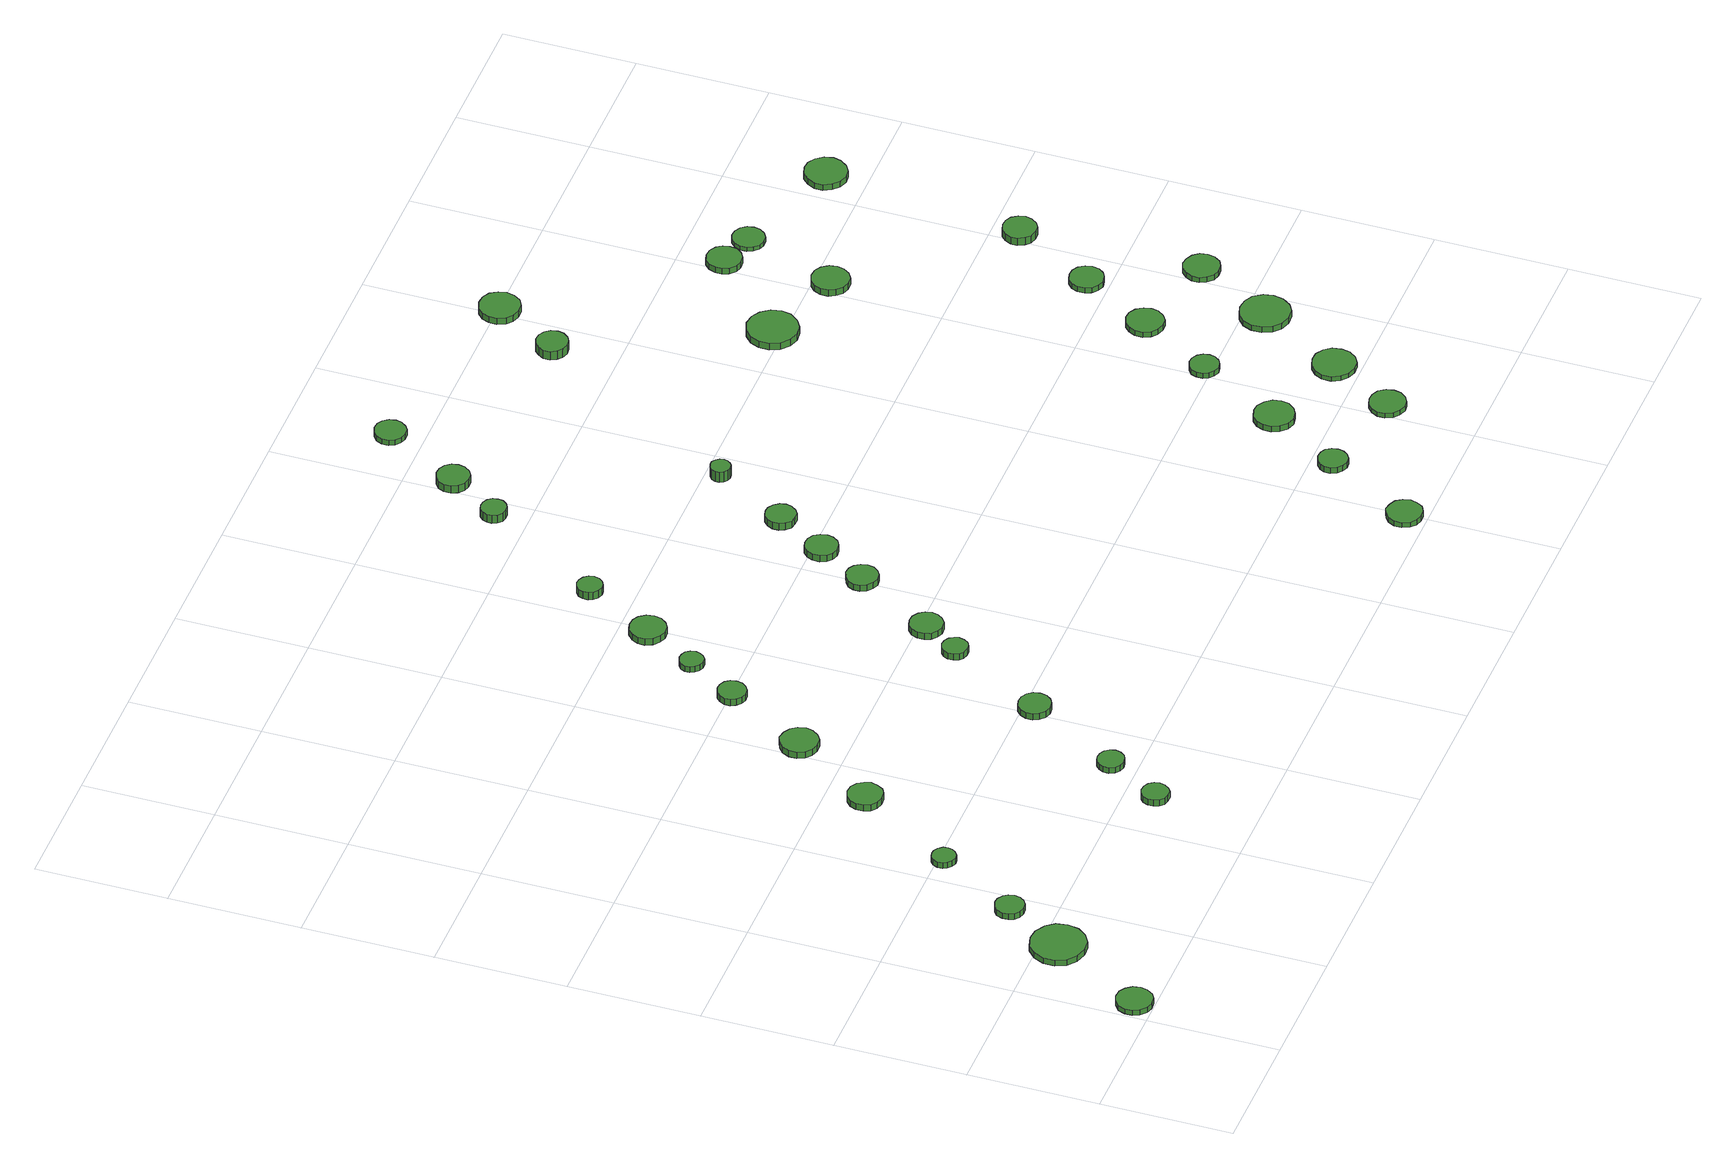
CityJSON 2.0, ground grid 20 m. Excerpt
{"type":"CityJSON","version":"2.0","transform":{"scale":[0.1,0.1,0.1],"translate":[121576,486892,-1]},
"CityObjects":{
"tree1":{"type":"SolitaryVegetationObject","attributes":{"function":"something"},"geometry":[{"type":"MultiSurface","lod":"1","boundaries":[[[0,1,2,3,4,5,6,7,8,9,10,11,12,13,14]],[[15,16,17,18,19,20,21,22,23,24,25,26,27,28,29]],[[0,29,28,1]],[[1,28,27,2]],[[2,27,26,3]],[[3,26,25,4]],[[4,25,24,5]],[[5,24,23,6]],[[6,23,22,7]],[[7,22,21,8]],[[8,21,20,9]],[[9,20,19,10]],[[10,19,18,11]],[[11,18,17,12]],[[12,17,16,13]],[[13,16,15,14]],[[14,15,29,0]]]}]},
"tree2":{"type":"SolitaryVegetationObject","attributes":{"function":"something"},"geometry":[{"type":"MultiSurface","lod":"1","boundaries":[[[30,31,32,33,34,35,36,37,38,39,40,41,42,43,44]],[[45,46,47,48,49,50,51,52,53,54,55,56,57,58,59]],[[30,59,58,31]],[[31,58,57,32]],[[32,57,56,33]],[[33,56,55,34]],[[34,55,54,35]],[[35,54,53,36]],[[36,53,52,37]],[[37,52,51,38]],[[38,51,50,39]],[[39,50,49,40]],[[40,49,48,41]],[[41,48,47,42]],[[42,47,46,43]],[[43,46,45,44]],[[44,45,59,30]]]}]},
"tree3":{"type":"SolitaryVegetationObject","attributes":{"function":"something"},"geometry":[{"type":"MultiSurface","lod":"1","boundaries":[[[60,61,62,63,64,65,66,67,68,69,70,71,72,73,74]],[[75,76,77,78,79,80,81,82,83,84,85,86,87,88,89]],[[60,89,88,61]],[[61,88,87,62]],[[62,87,86,63]],[[63,86,85,64]],[[64,85,84,65]],[[65,84,83,66]],[[66,83,82,67]],[[67,82,81,68]],[[68,81,80,69]],[[69,80,79,70]],[[70,79,78,71]],[[71,78,77,72]],[[72,77,76,73]],[[73,76,75,74]],[[74,75,89,60]]]}]},
"tree4":{"type":"SolitaryVegetationObject","attributes":{"function":"something"},"geometry":[{"type":"MultiSurface","lod":"1","boundaries":[[[90,91,92,93,94,95,96,97,98,99,100,101,102,103,104]],[[105,106,107,108,109,110,111,112,113,114,115,116,117,118,119]],[[90,119,118,91]],[[91,118,117,92]],[[92,117,116,93]],[[93,116,115,94]],[[94,115,114,95]],[[95,114,113,96]],[[96,113,112,97]],[[97,112,111,98]],[[98,111,110,99]],[[99,110,109,100]],[[100,109,108,101]],[[101,108,107,102]],[[102,107,106,103]],[[103,106,105,104]],[[104,105,119,90]]]}]},
"tree5":{"type":"SolitaryVegetationObject","attributes":{"function":"something"},"geometry":[{"type":"MultiSurface","lod":"1","boundaries":[[[120,121,122,123,124,125,126,127,128,129,130,131,132,133,134]],[[135,136,137,138,139,140,141,142,143,144,145,146,147,148,149]],[[120,149,148,121]],[[121,148,147,122]],[[122,147,146,123]],[[123,146,145,124]],[[124,145,144,125]],[[125,144,143,126]],[[126,143,142,127]],[[127,142,141,128]],[[128,141,140,129]],[[129,140,139,130]],[[130,139,138,131]],[[131,138,137,132]],[[132,137,136,133]],[[133,136,135,134]],[[134,135,149,120]]]}]},
"tree6":{"type":"SolitaryVegetationObject","attributes":{"function":"something"},"geometry":[{"type":"MultiSurface","lod":"1","boundaries":[[[150,151,152,153,154,155,156,157,158,159,160,161,162,163,164]],[[165,166,167,168,169,170,171,172,173,174,175,176,177,178,179]],[[150,179,178,151]],[[151,178,177,152]],[[152,177,176,153]],[[153,176,175,154]],[[154,175,174,155]],[[155,174,173,156]],[[156,173,172,157]],[[157,172,171,158]],[[158,171,170,159]],[[159,170,169,160]],[[160,169,168,161]],[[161,168,167,162]],[[162,167,166,163]],[[163,166,165,164]],[[164,165,179,150]]]}]},
"tree7":{"type":"SolitaryVegetationObject","attributes":{"function":"something"},"geometry":[{"type":"MultiSurface","lod":"1","boundaries":[[[180,181,182,183,184,185,186,187,188,189,190,191,192,193,194]],[[195,196,197,198,199,200,201,202,203,204,205,206,207,208,209]],[[180,209,208,181]],[[181,208,207,182]],[[182,207,206,183]],[[183,206,205,184]],[[184,205,204,185]],[[185,204,203,186]],[[186,203,202,187]],[[187,202,201,188]],[[188,201,200,189]],[[189,200,199,190]],[[190,199,198,191]],[[191,198,197,192]],[[192,197,196,193]],[[193,196,195,194]],[[194,195,209,180]]]}]},
"tree8":{"type":"SolitaryVegetationObject","attributes":{"function":"something"},"geometry":[{"type":"MultiSurface","lod":"1","boundaries":[[[210,211,212,213,214,215,216,217,218,219,220,221,222,223,224]],[[225,226,227,228,229,230,231,232,233,234,235,236,237,238,239]],[[210,239,238,211]],[[211,238,237,212]],[[212,237,236,213]],[[213,236,235,214]],[[214,235,234,215]],[[215,234,233,216]],[[216,233,232,217]],[[217,232,231,218]],[[218,231,230,219]],[[219,230,229,220]],[[220,229,228,221]],[[221,228,227,222]],[[222,227,226,223]],[[223,226,225,224]],[[224,225,239,210]]]}]},
"tree9":{"type":"SolitaryVegetationObject","attributes":{"function":"something"},"geometry":[{"type":"MultiSurface","lod":"1","boundaries":[[[240,241,242,243,244,245,246,247,248,249,250,251,252,253,254]],[[255,256,257,258,259,260,261,262,263,264,265,266,267,268,269]],[[240,269,268,241]],[[241,268,267,242]],[[242,267,266,243]],[[243,266,265,244]],[[244,265,264,245]],[[245,264,263,246]],[[246,263,262,247]],[[247,262,261,248]],[[248,261,260,249]],[[249,260,259,250]],[[250,259,258,251]],[[251,258,257,252]],[[252,257,256,253]],[[253,256,255,254]],[[254,255,269,240]]]}]},
"tree10":{"type":"SolitaryVegetationObject","attributes":{"function":"something"},"geometry":[{"type":"MultiSurface","lod":"1","boundaries":[[[270,271,272,273,274,275,276,277,278,279,280,281,282,283,284]],[[285,286,287,288,289,290,291,292,293,294,295,296,297,298,299]],[[270,299,298,271]],[[271,298,297,272]],[[272,297,296,273]],[[273,296,295,274]],[[274,295,294,275]],[[275,294,293,276]],[[276,293,292,277]],[[277,292,291,278]],[[278,291,290,279]],[[279,290,289,280]],[[280,289,288,281]],[[281,288,287,282]],[[282,287,286,283]],[[283,286,285,284]],[[284,285,299,270]]]}]},
"tree11":{"type":"SolitaryVegetationObject","attributes":{"function":"something"},"geometry":[{"type":"MultiSurface","lod":"1","boundaries":[[[300,301,302,303,304,305,306,307,308,309,310,311,312,313,314]],[[315,316,317,318,319,320,321,322,323,324,325,326,327,328,329]],[[300,329,328,301]],[[301,328,327,302]],[[302,327,326,303]],[[303,326,325,304]],[[304,325,324,305]],[[305,324,323,306]],[[306,323,322,307]],[[307,322,321,308]],[[308,321,320,309]],[[309,320,319,310]],[[310,319,318,311]],[[311,318,317,312]],[[312,317,316,313]],[[313,316,315,314]],[[314,315,329,300]]]}]},
"tree12":{"type":"SolitaryVegetationObject","attributes":{"function":"something"},"geometry":[{"type":"MultiSurface","lod":"1","boundaries":[[[330,331,332,333,334,335,336,337,338,339,340,341,342,343,344]],[[345,346,347,348,349,350,351,352,353,354,355,356,357,358,359]],[[330,359,358,331]],[[331,358,357,332]],[[332,357,356,333]],[[333,356,355,334]],[[334,355,354,335]],[[335,354,353,336]],[[336,353,352,337]],[[337,352,351,338]],[[338,351,350,339]],[[339,350,349,340]],[[340,349,348,341]],[[341,348,347,342]],[[342,347,346,343]],[[343,346,345,344]],[[344,345,359,330]]]}]},
"tree13":{"type":"SolitaryVegetationObject","attributes":{"function":"something"},"geometry":[{"type":"MultiSurface","lod":"1","boundaries":[[[360,361,362,363,364,365,366,367,368,369,370,371,372,373,374]],[[375,376,377,378,379,380,381,382,383,384,385,386,387,388,389]],[[360,389,388,361]],[[361,388,387,362]],[[362,387,386,363]],[[363,386,385,364]],[[364,385,384,365]],[[365,384,383,366]],[[366,383,382,367]],[[367,382,381,368]],[[368,381,380,369]],[[369,380,379,370]],[[370,379,378,371]],[[371,378,377,372]],[[372,377,376,373]],[[373,376,375,374]],[[374,375,389,360]]]}]},
"tree14":{"type":"SolitaryVegetationObject","attributes":{"function":"something"},"geometry":[{"type":"MultiSurface","lod":"1","boundaries":[[[390,391,392,393,394,395,396,397,398,399,400,401,402,403,404]],[[405,406,407,408,409,410,411,412,413,414,415,416,417,418,419]],[[390,419,418,391]],[[391,418,417,392]],[[392,417,416,393]],[[393,416,415,394]],[[394,415,414,395]],[[395,414,413,396]],[[396,413,412,397]],[[397,412,411,398]],[[398,411,410,399]],[[399,410,409,400]],[[400,409,408,401]],[[401,408,407,402]],[[402,407,406,403]],[[403,406,405,404]],[[404,405,419,390]]]}]},
"tree15":{"type":"SolitaryVegetationObject","attributes":{"function":"something"},"geometry":[{"type":"MultiSurface","lod":"1","boundaries":[[[420,421,422,423,424,425,426,427,428,429,430,431,432,433,434]],[[435,436,437,438,439,440,441,442,443,444,445,446,447,448,449]],[[420,449,448,421]],[[421,448,447,422]],[[422,447,446,423]],[[423,446,445,424]],[[424,445,444,425]],[[425,444,443,426]],[[426,443,442,427]],[[427,442,441,428]],[[428,441,440,429]],[[429,440,439,430]],[[430,439,438,431]],[[431,438,437,432]],[[432,437,436,433]],[[433,436,435,434]],[[434,435,449,420]]]}]},
"tree16":{"type":"SolitaryVegetationObject","attributes":{"function":"something"},"geometry":[{"type":"MultiSurface","lod":"1","boundaries":[[[450,451,452,453,454,455,456,457,458,459,460,461,462,463,464]],[[465,466,467,468,469,470,471,472,473,474,475,476,477,478,479]],[[450,479,478,451]],[[451,478,477,452]],[[452,477,476,453]],[[453,476,475,454]],[[454,475,474,455]],[[455,474,473,456]],[[456,473,472,457]],[[457,472,471,458]],[[458,471,470,459]],[[459,470,469,460]],[[460,469,468,461]],[[461,468,467,462]],[[462,467,466,463]],[[463,466,465,464]],[[464,465,479,450]]]}]},
"tree17":{"type":"SolitaryVegetationObject","attributes":{"function":"something"},"geometry":[{"type":"MultiSurface","lod":"1","boundaries":[[[480,481,482,483,484,485,486,487,488,489,490,491,492,493,494]],[[495,496,497,498,499,500,501,502,503,504,505,506,507,508,509]],[[480,509,508,481]],[[481,508,507,482]],[[482,507,506,483]],[[483,506,505,484]],[[484,505,504,485]],[[485,504,503,486]],[[486,503,502,487]],[[487,502,501,488]],[[488,501,500,489]],[[489,500,499,490]],[[490,499,498,491]],[[491,498,497,492]],[[492,497,496,493]],[[493,496,495,494]],[[494,495,509,480]]]}]},
"tree18":{"type":"SolitaryVegetationObject","attributes":{"function":"something"},"geometry":[{"type":"MultiSurface","lod":"1","boundaries":[[[510,511,512,513,514,515,516,517,518,519,520,521,522,523,524]],[[525,526,527,528,529,530,531,532,533,534,535,536,537,538,539]],[[510,539,538,511]],[[511,538,537,512]],[[512,537,536,513]],[[513,536,535,514]],[[514,535,534,515]],[[515,534,533,516]],[[516,533,532,517]],[[517,532,531,518]],[[518,531,530,519]],[[519,530,529,520]],[[520,529,528,521]],[[521,528,527,522]],[[522,527,526,523]],[[523,526,525,524]],[[524,525,539,510]]]}]},
"tree19":{"type":"SolitaryVegetationObject","attributes":{"function":"something"},"geometry":[{"type":"MultiSurface","lod":"1","boundaries":[[[540,541,542,543,544,545,546,547,548,549,550,551,552,553,554]],[[555,556,557,558,559,560,561,562,563,564,565,566,567,568,569]],[[540,569,568,541]],[[541,568,567,542]],[[542,567,566,543]],[[543,566,565,544]],[[544,565,564,545]],[[545,564,563,546]],[[546,563,562,547]],[[547,562,561,548]],[[548,561,560,549]],[[549,560,559,550]],[[550,559,558,551]],[[551,558,557,552]],[[552,557,556,553]],[[553,556,555,554]],[[554,555,569,540]]]}]},
"tree20":{"type":"SolitaryVegetationObject","attributes":{"function":"something"},"geometry":[{"type":"MultiSurface","lod":"1","boundaries":[[[570,571,572,573,574,575,576,577,578,579,580,581,582,583,584]],[[585,586,587,588,589,590,591,592,593,594,595,596,597,598,599]],[[570,599,598,571]],[[571,598,597,572]],[[572,597,596,573]],[[573,596,595,574]],[[574,595,594,575]],[[575,594,593,576]],[[576,593,592,577]],[[577,592,591,578]],[[578,591,590,579]],[[579,590,589,580]],[[580,589,588,581]],[[581,588,587,582]],[[582,587,586,583]],[[583,586,585,584]],[[584,585,599,570]]]}]},
"tree21":{"type":"SolitaryVegetationObject","attributes":{"function":"something"},"geometry":[{"type":"MultiSurface","lod":"1","boundaries":[[[600,601,602,603,604,605,606,607,608,609,610,611,612,613,614]],[[615,616,617,618,619,620,621,622,623,624,625,626,627,628,629]],[[600,629,628,601]],[[601,628,627,602]],[[602,627,626,603]],[[603,626,625,604]],[[604,625,624,605]],[[605,624,623,606]],[[606,623,622,607]],[[607,622,621,608]],[[608,621,620,609]],[[609,620,619,610]],[[610,619,618,611]],[[611,618,617,612]],[[612,617,616,613]],[[613,616,615,614]],[[614,615,629,600]]]}]},
"tree22":{"type":"SolitaryVegetationObject","attributes":{"function":"something"},"geometry":[{"type":"MultiSurface","lod":"1","boundaries":[[[630,631,632,633,634,635,636,637,638,639,640,641,642,643,644]],[[645,646,647,648,649,650,651,652,653,654,655,656,657,658,659]],[[630,659,658,631]],[[631,658,657,632]],[[632,657,656,633]],[[633,656,655,634]],[[634,655,654,635]],[[635,654,653,636]],[[636,653,652,637]],[[637,652,651,638]],[[638,651,650,639]],[[639,650,649,640]],[[640,649,648,641]],[[641,648,647,642]],[[642,647,646,643]],[[643,646,645,644]],[[644,645,659,630]]]}]},
"tree23":{"type":"SolitaryVegetationObject","attributes":{"function":"something"},"geometry":[{"type":"MultiSurface","lod":"1","boundaries":[[[660,661,662,663,664,665,666,667,668,669,670,671,672,673,674]],[[675,676,677,678,679,680,681,682,683,684,685,686,687,688,689]],[[660,689,688,661]],[[661,688,687,662]],[[662,687,686,663]],[[663,686,685,664]],[[664,685,684,665]],[[665,684,683,666]],[[666,683,682,667]],[[667,682,681,668]],[[668,681,680,669]],[[669,680,679,670]],[[670,679,678,671]],[[671,678,677,672]],[[672,677,676,673]],[[673,676,675,674]],[[674,675,689,660]]]}]},
"tree24":{"type":"SolitaryVegetationObject","attributes":{"function":"something"},"geometry":[{"type":"MultiSurface","lod":"1","boundaries":[[[690,691,692,693,694,695,696,697,698,699,700,701,702,703,704]],[[705,706,707,708,709,710,711,712,713,714,715,716,717,718,719]],[[690,719,718,691]],[[691,718,717,692]],[[692,717,716,693]],[[693,716,715,694]],[[694,715,714,695]],[[695,714,713,696]],[[696,713,712,697]],[[697,712,711,698]],[[698,711,710,699]],[[699,710,709,700]],[[700,709,708,701]],[[701,708,707,702]],[[702,707,706,703]],[[703,706,705,704]],[[704,705,719,690]]]}]},
"tree25":{"type":"SolitaryVegetationObject","attributes":{"function":"something"},"geometry":[{"type":"MultiSurface","lod":"1","boundaries":[[[720,721,722,723,724,725,726,727,728,729,730,731,732,733,734]],[[735,736,737,738,739,740,741,742,743,744,745,746,747,748,749]],[[720,749,748,721]],[[721,748,747,722]],[[722,747,746,723]],[[723,746,745,724]],[[724,745,744,725]],[[725,744,743,726]],[[726,743,742,727]],[[727,742,741,728]],[[728,741,740,729]],[[729,740,739,730]],[[730,739,738,731]],[[731,738,737,732]],[[732,737,736,733]],[[733,736,735,734]],[[734,735,749,720]]]}]},
"tree26":{"type":"SolitaryVegetationObject","attributes":{"function":"something"},"geometry":[{"type":"MultiSurface","lod":"1","boundaries":[[[750,751,752,753,754,755,756,757,758,759,760,761,762,763,764]],[[765,766,767,768,769,770,771,772,773,774,775,776,777,778,779]],[[750,779,778,751]],[[751,778,777,752]],[[752,777,776,753]],[[753,776,775,754]],[[754,775,774,755]],[[755,774,773,756]],[[756,773,772,757]],[[757,772,771,758]],[[758,771,770,759]],[[759,770,769,760]],[[760,769,768,761]],[[761,768,767,762]],[[762,767,766,763]],[[763,766,765,764]],[[764,765,779,750]]]}]},
"tree27":{"type":"SolitaryVegetationObject","attributes":{"function":"something"},"geometry":[{"type":"MultiSurface","lod":"1","boundaries":[[[780,781,782,783,784,785,786,787,788,789,790,791,792,793,794]],[[795,796,797,798,799,800,801,802,803,804,805,806,807,808,809]],[[780,809,808,781]],[[781,808,807,782]],[[782,807,806,783]],[[783,806,805,784]],[[784,805,804,785]],[[785,804,803,786]],[[786,803,802,787]],[[787,802,801,788]],[[788,801,800,789]],[[789,800,799,790]],[[790,799,798,791]],[[791,798,797,792]],[[792,797,796,793]],[[793,796,795,794]],[[794,795,809,780]]]}]},
"tree28":{"type":"SolitaryVegetationObject","attributes":{"function":"something"},"geometry":[{"type":"MultiSurface","lod":"1","boundaries":[[[810,811,812,813,814,815,816,817,818,819,820,821,822,823,824]],[[825,826,827,828,829,830,831,832,833,834,835,836,837,838,839]],[[810,839,838,811]],[[811,838,837,812]],[[812,837,836,813]],[[813,836,835,814]],[[814,835,834,815]],[[815,834,833,816]],[[816,833,832,817]],[[817,832,831,818]],[[818,831,830,819]],[[819,830,829,820]],[[820,829,828,821]],[[821,828,827,822]],[[822,827,826,823]],[[823,826,825,824]],[[824,825,839,810]]]}]},
"tree29":{"type":"SolitaryVegetationObject","attributes":{"function":"something"},"geometry":[{"type":"MultiSurface","lod":"1","boundaries":[[[840,841,842,843,844,845,846,847,848,849,850,851,852,853,854]],[[855,856,857,858,859,860,861,862,863,864,865,866,867,868,869]],[[840,869,868,841]],[[841,868,867,842]],[[842,867,866,843]],[[843,866,865,844]],[[844,865,864,845]],[[845,864,863,846]],[[846,863,862,847]],[[847,862,861,848]],[[848,861,860,849]],[[849,860,859,850]],[[850,859,858,851]],[[851,858,857,852]],[[852,857,856,853]],[[853,856,855,854]],[[854,855,869,840]]]}]},
"tree30":{"type":"SolitaryVegetationObject","attributes":{"function":"something"},"geometry":[{"type":"MultiSurface","lod":"1","boundaries":[[[870,871,872,873,874,875,876,877,878,879,880,881,882,883,884]],[[885,886,887,888,889,890,891,892,893,894,895,896,897,898,899]],[[870,899,898,871]],[[871,898,897,872]],[[872,897,896,873]],[[873,896,895,874]],[[874,895,894,875]],[[875,894,893,876]],[[876,893,892,877]],[[877,892,891,878]],[[878,891,890,879]],[[879,890,889,880]],[[880,889,888,881]],[[881,888,887,882]],[[882,887,886,883]],[[883,886,885,884]],[[884,885,899,870]]]}]},
"tree31":{"type":"SolitaryVegetationObject","attributes":{"function":"something"},"geometry":[{"type":"MultiSurface","lod":"1","boundaries":[[[900,901,902,903,904,905,906,907,908,909,910,911,912,913,914]],[[915,916,917,918,919,920,921,922,923,924,925,926,927,928,929]],[[900,929,928,901]],[[901,928,927,902]],[[902,927,926,903]],[[903,926,925,904]],[[904,925,924,905]],[[905,924,923,906]],[[906,923,922,907]],[[907,922,921,908]],[[908,921,920,909]],[[909,920,919,910]],[[910,919,918,911]],[[911,918,917,912]],[[912,917,916,913]],[[913,916,915,914]],[[914,915,929,900]]]}]},
"tree32":{"type":"SolitaryVegetationObject","attributes":{"function":"something"},"geometry":[{"type":"MultiSurface","lod":"1","boundaries":[[[930,931,932,933,934,935,936,937,938,939,940,941,942,943,944]],[[945,946,947,948,949,950,951,952,953,954,955,956,957,958,959]],[[930,959,958,931]],[[931,958,957,932]],[[932,957,956,933]],[[933,956,955,934]],[[934,955,954,935]],[[935,954,953,936]],[[936,953,952,937]],[[937,952,951,938]],[[938,951,950,939]],[[939,950,949,940]],[[940,949,948,941]],[[941,948,947,942]],[[942,947,946,943]],[[943,946,945,944]],[[944,945,959,930]]]}]},
"tree33":{"type":"SolitaryVegetationObject","attributes":{"function":"something"},"geometry":[{"type":"MultiSurface","lod":"1","boundaries":[[[960,961,962,963,964,965,966,967,968,969,970,971,972,973,974]],[[975,976,977,978,979,980,981,982,983,984,985,986,987,988,989]],[[960,989,988,961]],[[961,988,987,962]],[[962,987,986,963]],[[963,986,985,964]],[[964,985,984,965]],[[965,984,983,966]],[[966,983,982,967]],[[967,982,981,968]],[[968,981,980,969]],[[969,980,979,970]],[[970,979,978,971]],[[971,978,977,972]],[[972,977,976,973]],[[973,976,975,974]],[[974,975,989,960]]]}]},
"tree34":{"type":"SolitaryVegetationObject","attributes":{"function":"something"},"geometry":[{"type":"MultiSurface","lod":"1","boundaries":[[[990,991,992,993,994,995,996,997,998,999,1000,1001,1002,1003,1004]],[[1005,1006,1007,1008,1009,1010,1011,1012,1013,1014,1015,1016,1017,1018,1019]],[[990,1019,1018,991]],[[991,1018,1017,992]],[[992,1017,1016,993]],[[993,1016,1015,994]],[[994,1015,1014,995]],[[995,1014,1013,996]],[[996,1013,1012,997]],[[997,1012,1011,998]],[[998,1011,1010,999]],[[999,1010,1009,1000]],[[1000,1009,1008,1001]],[[1001,1008,1007,1002]],[[1002,1007,1006,1003]],[[1003,1006,1005,1004]],[[1004,1005,1019,990]]]}]},
"tree35":{"type":"SolitaryVegetationObject","attributes":{"function":"something"},"geometry":[{"type":"MultiSurface","lod":"1","boundaries":[[[1020,1021,1022,1023,1024,1025,1026,1027,1028,1029,1030,1031,1032,1033,1034]],[[1035,1036,1037,1038,1039,1040,1041,1042,1043,1044,1045,1046,1047,1048,1049]],[[1020,1049,1048,1021]],[[1021,1048,1047,1022]],[[1022,1047,1046,1023]],[[1023,1046,1045,1024]],[[1024,1045,1044,1025]],[[1025,1044,1043,1026]],[[1026,1043,1042,1027]],[[1027,1042,1041,1028]],[[1028,1041,1040,1029]],[[1029,1040,1039,1030]],[[1030,1039,1038,1031]],[[1031,1038,1037,1032]],[[1032,1037,1036,1033]],[[1033,1036,1035,1034]],[[1034,1035,1049,1020]]]}]},
"tree36":{"type":"SolitaryVegetationObject","attributes":{"function":"something"},"geometry":[{"type":"MultiSurface","lod":"1","boundaries":[[[1050,1051,1052,1053,1054,1055,1056,1057,1058,1059,1060,1061,1062,1063,1064]],[[1065,1066,1067,1068,1069,1070,1071,1072,1073,1074,1075,1076,1077,1078,1079]],[[1050,1079,1078,1051]],[[1051,1078,1077,1052]],[[1052,1077,1076,1053]],[[1053,1076,1075,1054]],[[1054,1075,1074,1055]],[[1055,1074,1073,1056]],[[1056,1073,1072,1057]],[[1057,1072,1071,1058]],[[1058,1071,1070,1059]],[[1059,1070,1069,1060]],[[1060,1069,1068,1061]],[[1061,1068,1067,1062]],[[1062,1067,1066,1063]],[[1063,1066,1065,1064]],[[1064,1065,1079,1050]]]}]},
"tree37":{"type":"SolitaryVegetationObject","attributes":{"function":"something"},"geometry":[{"type":"MultiSurface","lod":"1","boundaries":[[[1080,1081,1082,1083,1084,1085,1086,1087,1088,1089,1090,1091,1092,1093,1094]],[[1095,1096,1097,1098,1099,1100,1101,1102,1103,1104,1105,1106,1107,1108,1109]],[[1080,1109,1108,1081]],[[1081,1108,1107,1082]],[[1082,1107,1106,1083]],[[1083,1106,1105,1084]],[[1084,1105,1104,1085]],[[1085,1104,1103,1086]],[[1086,1103,1102,1087]],[[1087,1102,1101,1088]],[[1088,1101,1100,1089]],[[1089,1100,1099,1090]],[[1090,1099,1098,1091]],[[1091,1098,1097,1092]],[[1092,1097,1096,1093]],[[1093,1096,1095,1094]],[[1094,1095,1109,1080]]]}]},
"tree38":{"type":"SolitaryVegetationObject","attributes":{"function":"something"},"geometry":[{"type":"MultiSurface","lod":"1","boundaries":[[[1110,1111,1112,1113,1114,1115,1116,1117,1118,1119,1120,1121,1122,1123,1124]],[[1125,1126,1127,1128,1129,1130,1131,1132,1133,1134,1135,1136,1137,1138,1139]],[[1110,1139,1138,1111]],[[1111,1138,1137,1112]],[[1112,1137,1136,1113]],[[1113,1136,1135,1114]],[[1114,1135,1134,1115]],[[1115,1134,1133,1116]],[[1116,1133,1132,1117]],[[1117,1132,1131,1118]],[[1118,1131,1130,1119]],[[1119,1130,1129,1120]],[[1120,1129,1128,1121]],[[1121,1128,1127,1122]],[[1122,1127,1126,1123]],[[1123,1126,1125,1124]],[[1124,1125,1139,1110]]]}]},
"tree39":{"type":"SolitaryVegetationObject","attributes":{"function":"something"},"geometry":[{"type":"MultiSurface","lod":"1","boundaries":[[[1140,1141,1142,1143,1144,1145,1146,1147,1148,1149,1150,1151,1152,1153,1154]],[[1155,1156,1157,1158,1159,1160,1161,1162,1163,1164,1165,1166,1167,1168,1169]],[[1140,1169,1168,1141]],[[1141,1168,1167,1142]],[[1142,1167,1166,1143]],[[1143,1166,1165,1144]],[[1144,1165,1164,1145]],[[1145,1164,1163,1146]],[[1146,1163,1162,1147]],[[1147,1162,1161,1148]],[[1148,1161,1160,1149]],[[1149,1160,1159,1150]],[[1150,1159,1158,1151]],[[1151,1158,1157,1152]],[[1152,1157,1156,1153]],[[1153,1156,1155,1154]],[[1154,1155,1169,1140]]]}]},
"tree40":{"type":"SolitaryVegetationObject","attributes":{"function":"something"},"geometry":[{"type":"MultiSurface","lod":"1","boundaries":[[[1170,1171,1172,1173,1174,1175,1176,1177,1178,1179,1180,1181,1182,1183,1184]],[[1185,1186,1187,1188,1189,1190,1191,1192,1193,1194,1195,1196,1197,1198,1199]],[[1170,1199,1198,1171]],[[1171,1198,1197,1172]],[[1172,1197,1196,1173]],[[1173,1196,1195,1174]],[[1174,1195,1194,1175]],[[1175,1194,1193,1176]],[[1176,1193,1192,1177]],[[1177,1192,1191,1178]],[[1178,1191,1190,1179]],[[1179,1190,1189,1180]],[[1180,1189,1188,1181]],[[1181,1188,1187,1182]],[[1182,1187,1186,1183]],[[1183,1186,1185,1184]],[[1184,1185,1199,1170]]]}]}
},
"vertices":[
[56,29,16],[54,40,16],[47,49,16],[38,55,16],[26,56,16],[16,52,16],[7,45,16],[3,34,16],[3,23,16],[7,13,16],[16,5,16],[26,2,16],[38,3,16],[47,8,16],[54,18,16],[54,18,7],[47,8,7],[38,3,7],[26,2,7],[16,5,7],[7,13,7],[3,23,7],[3,34,7],[7,45,7],[16,52,7],[26,56,7],[38,55,7],[47,49,7],[54,40,7],[56,29,7],
[155,173,16],[152,190,16],[142,203,16],[127,212,16],[110,214,16],[93,209,16],[80,197,16],[73,181,16],[73,164,16],[80,148,16],[93,137,16],[110,132,16],[127,133,16],[142,142,16],[152,156,16],[152,156,6],[142,142,6],[127,133,6],[110,132,6],[93,137,6],[80,148,6],[73,164,6],[73,181,6],[80,197,6],[93,209,6],[110,214,6],[127,212,6],[142,203,6],[152,190,6],[155,173,6],
[193,266,16],[191,275,16],[186,282,16],[178,287,16],[169,288,16],[160,285,16],[153,279,16],[150,270,16],[150,261,16],[153,253,16],[160,247,16],[169,244,16],[178,245,16],[186,250,16],[191,257,16],[191,257,6],[186,250,6],[178,245,6],[169,244,6],[160,247,6],[153,253,6],[150,261,6],[150,270,6],[153,279,6],[160,285,6],[169,288,6],[178,287,6],[186,282,6],[191,275,6],[193,266,6],
[263,391,16],[262,398,16],[257,404,16],[251,408,16],[244,409,16],[237,407,16],[231,402,16],[228,395,16],[228,387,16],[231,381,16],[237,376,16],[244,373,16],[251,374,16],[257,378,16],[262,384,16],[262,384,6],[257,378,6],[251,374,6],[244,373,6],[237,376,6],[231,381,6],[228,387,6],[228,395,6],[231,402,6],[237,407,6],[244,409,6],[251,408,6],[257,404,6],[262,398,6],[263,391,6],
[365,542,17],[362,552,17],[356,561,17],[347,567,17],[336,568,17],[325,564,17],[317,557,17],[313,547,17],[313,536,17],[317,526,17],[325,519,17],[336,516,17],[347,517,17],[356,522,17],[362,531,17],[362,531,6],[356,522,6],[347,517,6],[336,516,6],[325,519,6],[317,526,6],[313,536,6],[313,547,6],[317,557,6],[325,564,6],[336,568,6],[347,567,6],[356,561,6],[362,552,6],[365,542,6],
[500,156,17],[498,164,17],[493,171,17],[486,175,17],[477,176,17],[469,173,17],[463,168,17],[460,160,17],[460,152,17],[463,144,17],[469,138,17],[477,136,17],[486,136,17],[493,141,17],[498,148,17],[498,148,6],[493,141,6],[486,136,6],[477,136,6],[469,138,6],[463,144,6],[460,152,6],[460,160,6],[463,168,6],[469,173,6],[477,176,6],[486,175,6],[493,171,6],[498,164,6],[500,156,6],
[550,240,16],[548,248,16],[543,255,16],[535,259,16],[527,260,16],[519,258,16],[513,252,16],[509,244,16],[509,236,16],[513,228,16],[519,222,16],[527,220,16],[535,221,16],[543,225,16],[548,232,16],[548,232,6],[543,225,6],[535,221,6],[527,220,6],[519,222,6],[513,228,6],[509,236,6],[509,244,6],[513,252,6],[519,258,6],[527,260,6],[535,259,6],[543,255,6],[548,248,6],[550,240,6],
[451,670,17],[448,682,17],[441,691,17],[431,697,17],[419,699,17],[408,695,17],[399,687,17],[394,676,17],[394,664,17],[399,653,17],[408,646,17],[419,642,17],[431,643,17],[441,649,17],[448,659,17],[448,659,6],[441,649,6],[431,643,6],[419,642,6],[408,646,6],[399,653,6],[394,664,6],[394,676,6],[399,687,6],[408,695,6],[419,699,6],[431,697,6],[441,691,6],[448,682,6],[451,670,6],
[635,383,17],[633,393,17],[627,401,17],[618,406,17],[608,407,17],[598,404,17],[591,397,17],[587,388,17],[587,378,17],[591,369,17],[598,362,17],[608,359,17],[618,360,17],[627,365,17],[633,373,17],[633,373,6],[627,365,6],[618,360,6],[608,359,6],[598,362,6],[591,369,6],[587,378,6],[587,388,6],[591,397,6],[598,404,6],[608,407,6],[618,406,6],[627,401,6],[633,393,6],[635,383,6],
[518,798,17],[516,807,17],[511,814,17],[503,818,17],[494,819,17],[485,816,17],[479,810,17],[475,802,17],[475,793,17],[479,785,17],[485,779,17],[494,776,17],[503,777,17],[511,782,17],[516,789,17],[516,789,6],[511,782,6],[503,777,6],[494,776,6],[485,779,6],[479,785,6],[475,793,6],[475,802,6],[479,810,6],[485,816,6],[494,819,6],[503,818,6],[511,814,6],[516,807,6],[518,798,6],
[563,875,16],[561,883,16],[557,889,16],[551,892,16],[543,893,16],[536,891,16],[530,886,16],[527,879,16],[527,872,16],[530,865,16],[536,860,16],[543,857,16],[551,858,16],[557,862,16],[561,868,16],[561,868,6],[557,862,6],[551,858,6],[543,857,6],[536,860,6],[530,865,6],[527,872,6],[527,879,6],[530,886,6],[536,891,6],[543,893,6],[551,892,6],[557,889,6],[561,883,6],[563,875,6],
[715,533,17],[713,540,17],[709,547,17],[702,551,17],[694,552,17],[686,549,17],[680,544,17],[677,537,17],[677,529,17],[680,521,17],[686,516,17],[694,514,17],[702,514,17],[709,518,17],[713,525,17],[713,525,6],[709,518,6],[702,514,6],[694,514,6],[686,516,6],[680,521,6],[677,529,6],[677,537,6],[680,544,6],[686,549,6],[694,552,6],[702,551,6],[709,547,6],[713,540,6],[715,533,6],
[618,957,17],[616,968,17],[609,978,17],[600,983,17],[588,984,17],[578,981,17],[569,973,17],[564,963,17],[564,952,17],[569,941,17],[578,934,17],[588,930,17],[600,931,17],[609,937,17],[616,946,17],[616,946,6],[609,937,6],[600,931,6],[588,930,6],[578,934,6],[569,941,6],[564,952,6],[564,963,6],[569,973,6],[578,981,6],[588,984,6],[600,983,6],[609,978,6],[616,968,6],[618,957,6],
[756,588,17],[754,598,17],[748,606,17],[739,612,17],[728,613,17],[719,610,17],[711,603,17],[707,593,17],[707,583,17],[711,574,17],[719,567,17],[728,563,17],[739,564,17],[748,570,17],[754,578,17],[754,578,6],[748,570,6],[739,564,6],[728,563,6],[719,567,6],[711,574,6],[707,583,6],[707,593,6],[711,603,6],[719,610,6],[728,613,6],[739,612,6],[748,606,6],[754,598,6],[756,588,6],
[672,1066,19],[670,1074,19],[665,1080,19],[658,1084,19],[651,1085,19],[643,1082,19],[637,1077,19],[634,1070,19],[634,1062,19],[637,1055,19],[643,1050,19],[651,1047,19],[658,1048,19],[665,1052,19],[670,1058,19],[670,1058,6],[665,1052,6],[658,1048,6],[651,1047,6],[643,1050,6],[637,1055,6],[634,1062,6],[634,1070,6],[637,1077,6],[643,1082,6],[651,1085,6],[658,1084,6],[665,1080,6],[670,1074,6],[672,1066,6],
[827,710,17],[825,720,17],[819,728,17],[811,733,17],[801,734,17],[792,730,17],[784,724,17],[780,715,17],[780,705,17],[784,696,17],[792,689,17],[801,686,17],[811,687,17],[819,692,17],[825,700,17],[825,700,6],[819,692,6],[811,687,6],[801,686,6],[792,689,6],[784,696,6],[780,705,6],[780,715,6],[784,724,6],[792,730,6],[801,734,6],[811,733,6],[819,728,6],[825,720,6],[827,710,6],
[872,786,17],[870,796,17],[864,805,17],[855,810,17],[845,811,17],[835,808,17],[828,801,17],[824,792,17],[824,781,17],[828,772,17],[835,765,17],[845,762,17],[855,763,17],[864,768,17],[870,777,17],[870,777,6],[864,768,6],[855,763,6],[845,762,6],[835,765,6],[828,772,6],[824,781,6],[824,792,6],[828,801,6],[835,808,6],[845,811,6],[855,810,6],[864,805,6],[870,796,6],[872,786,6],
[790,1252,20],[789,1260,20],[784,1266,20],[777,1270,20],[769,1271,20],[761,1269,20],[755,1263,20],[752,1256,20],[752,1248,20],[755,1241,20],[761,1235,20],[769,1233,20],[777,1234,20],[784,1238,20],[789,1244,20],[789,1244,6],[784,1238,6],[777,1234,6],[769,1233,6],[761,1235,6],[755,1241,6],[752,1248,6],[752,1256,6],[755,1263,6],[761,1269,6],[769,1271,6],[777,1270,6],[784,1266,6],[789,1260,6],[790,1252,6],
[917,864,18],[915,873,18],[909,881,18],[901,886,18],[892,887,18],[883,884,18],[876,877,18],[872,869,18],[872,859,18],[876,851,18],[883,844,18],[892,842,18],[901,842,18],[909,847,18],[915,855,18],[915,855,6],[909,847,6],[901,842,6],[892,842,6],[883,844,6],[876,851,6],[872,859,6],[872,869,6],[876,877,6],[883,884,6],[892,887,6],[901,886,6],[909,881,6],[915,873,6],[917,864,6],
[1222,33,16],[1219,44,16],[1213,53,16],[1203,58,16],[1192,60,16],[1182,56,16],[1174,49,16],[1169,39,16],[1169,28,16],[1174,17,16],[1182,10,16],[1192,7,16],[1203,8,16],[1213,13,16],[1219,22,16],[1219,22,7],[1213,13,7],[1203,8,7],[1192,7,7],[1182,10,7],[1174,17,7],[1169,28,7],[1169,39,7],[1174,49,7],[1182,56,7],[1192,60,7],[1203,58,7],[1213,53,7],[1219,44,7],[1222,33,7],
[846,1331,19],[844,1341,19],[838,1349,19],[829,1354,19],[819,1355,19],[809,1352,19],[801,1345,19],[797,1336,19],[797,1326,19],[801,1316,19],[809,1309,19],[819,1306,19],[829,1307,19],[838,1312,19],[844,1321,19],[844,1321,6],[838,1312,6],[829,1307,6],[819,1306,6],[809,1309,6],[801,1316,6],[797,1326,6],[797,1336,6],[801,1345,6],[809,1352,6],[819,1355,6],[829,1354,6],[838,1349,6],[844,1341,6],[846,1331,6],
[976,978,24],[975,984,24],[971,989,24],[966,993,24],[960,993,24],[954,991,24],[949,987,24],[946,981,24],[946,975,24],[949,969,24],[954,965,24],[960,963,24],[966,964,24],[971,967,24],[975,972,24],[975,972,6],[971,967,6],[966,964,6],[960,963,6],[954,965,6],[949,969,6],[946,975,6],[946,981,6],[949,987,6],[954,991,6],[960,993,6],[966,993,6],[971,989,6],[975,984,6],[976,978,6],
[1295,168,17],[1293,177,17],[1288,185,17],[1280,189,17],[1271,190,17],[1262,187,17],[1255,181,17],[1251,173,17],[1251,164,17],[1255,155,17],[1262,149,17],[1271,146,17],[1280,147,17],[1288,152,17],[1293,159,17],[1293,159,7],[1288,152,7],[1280,147,7],[1271,146,7],[1262,149,7],[1255,155,7],[1251,164,7],[1251,173,7],[1255,181,7],[1262,187,7],[1271,190,7],[1280,189,7],[1288,185,7],[1293,177,7],[1295,168,7],
[915,1449,16],[913,1459,16],[907,1467,16],[899,1472,16],[889,1473,16],[880,1470,16],[872,1463,16],[868,1454,16],[868,1444,16],[872,1435,16],[880,1429,16],[889,1426,16],[899,1427,16],[907,1432,16],[913,1440,16],[913,1440,7],[907,1432,7],[899,1427,7],[889,1426,7],[880,1429,7],[872,1435,7],[868,1444,7],[868,1454,7],[872,1463,7],[880,1470,7],[889,1473,7],[899,1472,7],[907,1467,7],[913,1459,7],[915,1449,7],
[1371,280,17],[1369,292,17],[1361,302,17],[1350,309,17],[1338,310,17],[1326,306,17],[1317,298,17],[1312,286,17],[1312,274,17],[1317,263,17],[1326,254,17],[1338,250,17],[1350,252,17],[1361,258,17],[1369,268,17],[1369,268,7],[1361,258,7],[1350,252,7],[1338,250,7],[1326,254,7],[1317,263,7],[1312,274,7],[1312,286,7],[1317,298,7],[1326,306,7],[1338,310,7],[1350,309,7],[1361,302,7],[1369,292,7],[1371,280,7],
[1449,138,15],[1447,149,15],[1440,159,15],[1430,164,15],[1419,165,15],[1408,162,15],[1400,154,15],[1395,144,15],[1395,133,15],[1400,122,15],[1408,115,15],[1419,111,15],[1430,112,15],[1440,118,15],[1447,127,15],[1447,127,7],[1440,118,7],[1430,112,7],[1419,111,7],[1408,115,7],[1400,122,7],[1395,133,7],[1395,144,7],[1400,154,7],[1408,162,7],[1419,165,7],[1430,164,7],[1440,159,7],[1447,149,7],[1449,138,7],
[1437,411,16],[1435,420,16],[1430,427,16],[1422,432,16],[1413,433,16],[1404,430,16],[1397,424,16],[1394,416,16],[1394,406,16],[1397,398,16],[1404,392,16],[1413,389,16],[1422,390,16],[1430,395,16],[1435,402,16],[1435,402,7],[1430,395,7],[1422,390,7],[1413,389,7],[1404,392,7],[1397,398,7],[1394,406,7],[1394,416,7],[1397,424,7],[1404,430,7],[1413,433,7],[1422,432,7],[1430,427,7],[1435,420,7],[1437,411,7],
[1174,1297,22],[1172,1307,22],[1166,1315,22],[1157,1320,22],[1147,1321,22],[1138,1318,22],[1131,1311,22],[1126,1302,22],[1126,1292,22],[1131,1283,22],[1138,1277,22],[1147,1274,22],[1157,1275,22],[1166,1280,22],[1172,1288,22],[1172,1288,7],[1166,1280,7],[1157,1275,7],[1147,1274,7],[1138,1277,7],[1131,1283,7],[1126,1292,7],[1126,1302,7],[1131,1311,7],[1138,1318,7],[1147,1321,7],[1157,1320,7],[1166,1315,7],[1172,1307,7],[1174,1297,7],
[1512,239,15],[1510,252,15],[1502,263,15],[1490,270,15],[1477,271,15],[1464,267,15],[1454,258,15],[1448,246,15],[1448,232,15],[1454,220,15],[1464,211,15],[1477,207,15],[1490,208,15],[1502,215,15],[1510,226,15],[1510,226,7],[1502,215,7],[1490,208,7],[1477,207,7],[1464,211,7],[1454,220,7],[1448,232,7],[1448,246,7],[1454,258,7],[1464,267,7],[1477,271,7],[1490,270,7],[1502,263,7],[1510,252,7],[1512,239,7],
[1327,1015,18],[1324,1030,18],[1314,1043,18],[1301,1051,18],[1285,1053,18],[1270,1048,18],[1258,1037,18],[1252,1023,18],[1252,1007,18],[1258,993,18],[1270,982,18],[1285,977,18],[1301,979,18],[1314,987,18],[1324,1000,18],[1324,1000,6],[1314,987,6],[1301,979,6],[1285,977,6],[1270,982,6],[1258,993,6],[1252,1007,6],[1252,1023,6],[1258,1037,6],[1270,1048,6],[1285,1053,6],[1301,1051,6],[1314,1043,6],[1324,1030,6],[1327,1015,6],
[1237,1396,18],[1234,1408,18],[1227,1419,18],[1216,1425,18],[1203,1426,18],[1191,1422,18],[1182,1414,18],[1177,1402,18],[1177,1390,18],[1182,1378,18],[1191,1370,18],[1203,1366,18],[1216,1367,18],[1227,1373,18],[1234,1384,18],[1234,1384,7],[1227,1373,7],[1216,1367,7],[1203,1366,7],[1191,1370,7],[1182,1378,7],[1177,1390,7],[1177,1402,7],[1182,1414,7],[1191,1422,7],[1203,1426,7],[1216,1425,7],[1227,1419,7],[1234,1408,7],[1237,1396,7],
[1508,523,16],[1506,534,16],[1499,544,16],[1489,550,16],[1478,551,16],[1466,547,16],[1458,539,16],[1453,529,16],[1453,517,16],[1458,506,16],[1466,499,16],[1478,495,16],[1489,496,16],[1499,502,16],[1506,512,16],[1506,512,7],[1499,502,7],[1489,496,7],[1478,495,7],[1466,499,7],[1458,506,7],[1453,517,7],[1453,529,7],[1458,539,7],[1466,547,7],[1478,551,7],[1489,550,7],[1499,544,7],[1506,534,7],[1508,523,7],
[1592,369,17],[1589,384,17],[1580,397,17],[1567,404,17],[1551,406,17],[1536,401,17],[1525,391,17],[1519,377,17],[1519,361,17],[1525,347,17],[1536,337,17],[1551,332,17],[1567,333,17],[1580,341,17],[1589,354,17],[1589,354,7],[1580,341,7],[1567,333,7],[1551,332,7],[1536,337,7],[1525,347,7],[1519,361,7],[1519,377,7],[1525,391,7],[1536,401,7],[1551,406,7],[1567,404,7],[1580,397,7],[1589,384,7],[1592,369,7],
[1450,975,16],[1448,986,16],[1441,996,16],[1431,1002,16],[1419,1003,16],[1408,999,16],[1400,992,16],[1395,981,16],[1395,969,16],[1400,959,16],[1408,951,16],[1419,947,16],[1431,948,16],[1441,954,16],[1448,964,16],[1448,964,5],[1441,954,5],[1431,948,5],[1419,947,5],[1408,951,5],[1400,959,5],[1395,969,5],[1395,981,5],[1400,992,5],[1408,999,5],[1419,1003,5],[1431,1002,5],[1441,996,5],[1448,986,5],[1450,975,5],
[1571,634,15],[1569,644,15],[1563,653,15],[1554,658,15],[1543,659,15],[1533,656,15],[1525,649,15],[1521,639,15],[1521,628,15],[1525,619,15],[1533,612,15],[1543,608,15],[1554,610,15],[1563,615,15],[1569,623,15],[1569,623,6],[1563,615,6],[1554,610,6],[1543,608,6],[1533,612,6],[1525,619,6],[1521,628,6],[1521,639,6],[1525,649,6],[1533,656,6],[1543,659,6],[1554,658,6],[1563,653,6],[1569,644,6],[1571,634,6],
[1441,1132,17],[1439,1143,17],[1433,1151,17],[1423,1157,17],[1412,1158,17],[1402,1155,17],[1394,1147,17],[1390,1137,17],[1390,1127,17],[1394,1117,17],[1402,1109,17],[1412,1106,17],[1423,1107,17],[1433,1113,17],[1439,1121,17],[1439,1121,7],[1433,1113,7],[1423,1107,7],[1412,1106,7],[1402,1109,7],[1394,1117,7],[1390,1127,7],[1390,1137,7],[1394,1147,7],[1402,1155,7],[1412,1158,7],[1423,1157,7],[1433,1151,7],[1439,1143,7],[1441,1132,7],
[1651,489,15],[1649,500,15],[1642,509,15],[1632,514,15],[1621,516,15],[1610,512,15],[1602,504,15],[1597,494,15],[1597,483,15],[1602,473,15],[1610,465,15],[1621,462,15],[1632,463,15],[1642,468,15],[1649,478,15],[1649,478,6],[1642,468,6],[1632,463,6],[1621,462,6],[1610,465,6],[1602,473,6],[1597,483,6],[1597,494,6],[1602,504,6],[1610,512,6],[1621,516,6],[1632,514,6],[1642,509,6],[1649,500,6],[1651,489,6],
[1497,1116,14],[1495,1126,14],[1489,1134,14],[1480,1139,14],[1470,1140,14],[1461,1137,14],[1454,1130,14],[1450,1121,14],[1450,1111,14],[1454,1102,14],[1461,1095,14],[1470,1092,14],[1480,1093,14],[1489,1098,14],[1495,1106,14],[1495,1106,7],[1489,1098,7],[1480,1093,7],[1470,1092,7],[1461,1095,7],[1454,1102,7],[1450,1111,7],[1450,1121,7],[1454,1130,7],[1461,1137,7],[1470,1140,7],[1480,1139,7],[1489,1134,7],[1495,1126,7],[1497,1116,7],
[1642,759,19],[1639,769,19],[1633,778,19],[1624,783,19],[1614,784,19],[1603,781,19],[1596,774,19],[1591,764,19],[1591,754,19],[1596,744,19],[1603,737,19],[1614,734,19],[1624,735,19],[1633,740,19],[1639,749,19],[1639,749,6],[1633,740,6],[1624,735,6],[1614,734,6],[1603,737,6],[1596,744,6],[1591,754,6],[1591,764,6],[1596,774,6],[1603,781,6],[1614,784,6],[1624,783,6],[1633,778,6],[1639,769,6],[1642,759,6],
[1680,1061,16],[1677,1074,16],[1669,1085,16],[1658,1092,16],[1645,1093,16],[1632,1089,16],[1623,1080,16],[1617,1068,16],[1617,1055,16],[1623,1043,16],[1632,1034,16],[1645,1030,16],[1658,1031,16],[1669,1038,16],[1677,1049,16],[1677,1049,6],[1669,1038,6],[1658,1031,6],[1645,1030,6],[1632,1034,6],[1623,1043,6],[1617,1055,6],[1617,1068,6],[1623,1080,6],[1632,1089,6],[1645,1093,6],[1658,1092,6],[1669,1085,6],[1677,1074,6],[1680,1061,6]
]}
